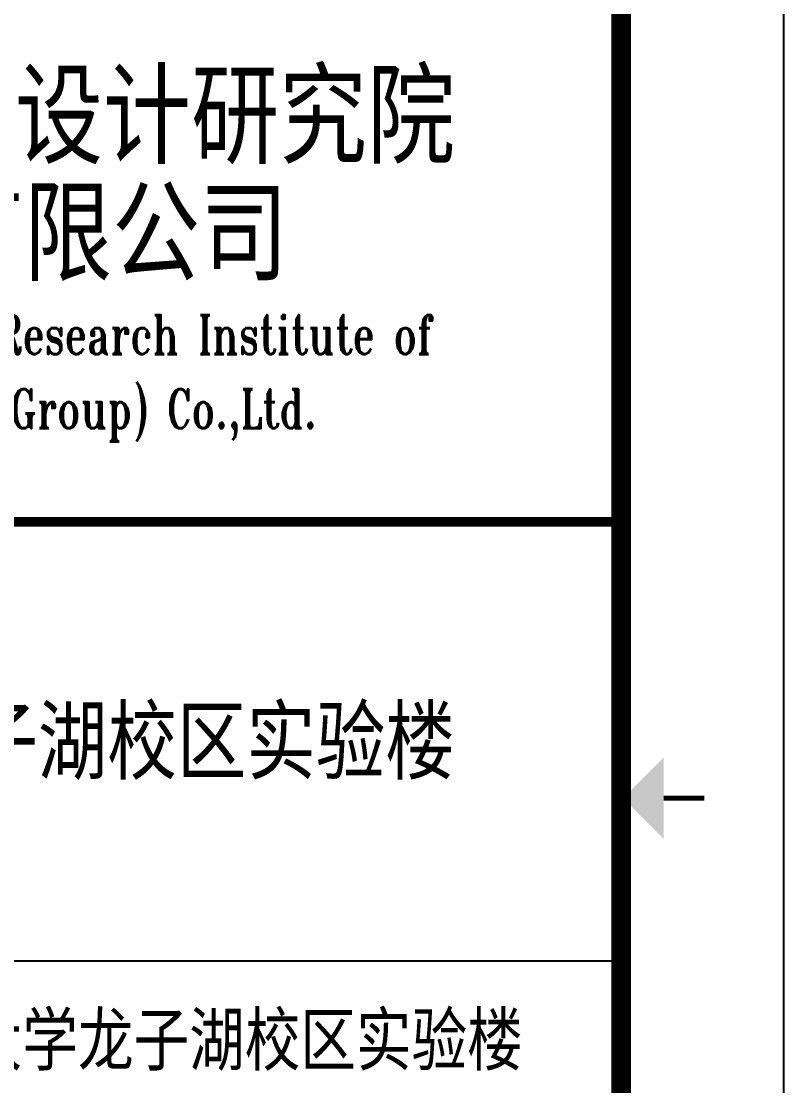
# Model space of a CAD drawing. Extents: x 1914156 to 2010983, y 1234267 to 1358917.
# Drawn here: x 1993566 to 1998256, y 1262199 to 1268745 of the extents above; entities that cross this region are included whole.
import ezdxf
from ezdxf.enums import TextEntityAlignment as Align

# ---------------------------------------------------------------- set-up
doc = ezdxf.new("R2010")
doc.units = 0
doc.header["$LTSCALE"] = 30
doc.layers.get('0').update_dxf_attribs({"linetype": 'CONTINUOUS'})
doc.layers.add('s-图框', color=7, linetype='CONTINUOUS')
doc.layers.add('图框', color=85, linetype='CONTINUOUS')
doc.styles.add('TKZ1_tjhts.shx', font='tjromant.shx', dxfattribs={"bigfont": 'tjhts.shx'})

# ---------------------------------------------------------------- blocks, each defined once
blk = doc.blocks.new('TJAD_TK_LOGO')
at = {"style": 'TKZ1_tjhts.shx', "width": 0.7}
for s, p in [('Architectural Design & Research Institute of', (0.6, -1.0814)), ('Tongji University (Group) Co.,Ltd.', (0.6, -1.2887))]:
    blk.add_text(s, height=0.108983, dxfattribs=at).set_placement(p, align=Align.MIDDLE_CENTER)
at = {"layer": '图框', "style": 'TKZ1_tjhts.shx'}
for s, height, p in [('同济大学建筑设计研究院', 0.258835, (0.6, -0.4754)), ('集团 有限公司', 0.25884, (0.6594, -0.8031))]:
    blk.add_text(s, height=height, dxfattribs=at).set_placement(p, align=Align.MIDDLE_CENTER)
blk = doc.blocks.new('TJAD_TK_A1')
blk.add_line((1251.379, 643.449), (1331.379, 643.449))
at = {"layer": '图框'}
blk.add_line((1341.379, 356.449), (1341.379, 950.449), dxfattribs=at)
at = {"layer": '图框', "const_width": 1.2}
blk.add_lwpolyline([(1331.379, 940.449), (525.379, 940.449), (525.379, 366.449), (1331.379, 366.449)], close=True, dxfattribs=at)
at = {"layer": '图框'}
for points, const_width in [([(1251.379, 670.449), (1331.379, 670.449)], 0.6), ([(1333.989, 653.449), (1336.489, 653.449)], 0.3)]:
    blk.add_lwpolyline(points, dxfattribs=dict(at, const_width=const_width))
blk.add_solid([(1333.989, 650.949), (1333.989, 655.949), (1331.489, 653.449)], dxfattribs=at)
at = {"color": 1, "xscale": 22.02171320475964, "yscale": 22.02171320475964, "zscale": 22.02171320475958}
blk.add_blockref('TJAD_TK_LOGO', (1278.166, 705.775), dxfattribs=at)

msp = doc.modelspace()

# ---------------------------------------------------------------- block references
at = {"layer": 's-图框', "xscale": 100, "yscale": 100, "zscale": 100}
msp.add_blockref('TJAD_TK_A1', (1864118.4, 1198622.1), dxfattribs=at)

# ---------------------------------------------------------------- texts
at = {"layer": '图框', "style": 'TKZ1_tjhts.shx'}
for height, p in [(450, (1993239.9, 1264305.9)), (360, (1994256.3, 1262471.6))]:
    msp.add_text('河南农业大学龙子湖校区实验楼', height=height, dxfattribs=at).set_placement(p, align=Align.MIDDLE_CENTER)

doc.saveas('drawing.dxf')
